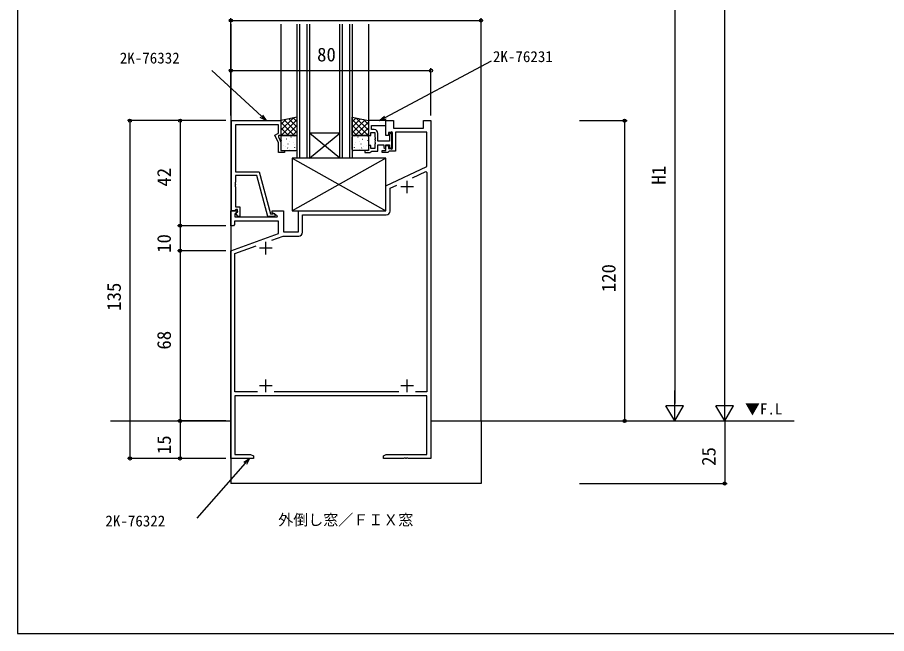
# Model space of a CAD drawing. Units: millimetres, scale not verified. Extents: x -437 to 438, y -344 to 341.
# Drawn here: x -436.7 to -89.3, y -343.7 to -97.5 of the extents above; entities that cross this region are included whole.
import ezdxf
from ezdxf.enums import TextEntityAlignment as Align

# ---------------------------------------------------------------- set-up
doc = ezdxf.new("R2010")
doc.units = ezdxf.units.MM
doc.header["$LTSCALE"] = 2
for name, color, linetype in [('0-1_USER1', 3, 'Continuous'), ('0-2_YKK_11', 7, 'Continuous'), ('0-3_YKK_12', 2, 'Continuous'), ('0-4_YKK_13', 4, 'Continuous'), ('0-6_YKK_D', 6, 'Continuous'), ('0-7_YKK_ZWAK', 7, 'Continuous')]:
    doc.layers.add(name, color=color, linetype=linetype)
doc.styles.add('ＭＳ ゴシック', font='')
doc.styles.get('ＭＳ ゴシック').set_extended_font_data('MS Gothic')

msp = doc.modelspace()

# ---------------------------------------------------------------- linework, layer by layer
at = {"layer": '0-2_YKK_11'}
for p, q in [((-280.877, -167.702), (-280.877, -162.702)), ((-278.377, -165.202), (-283.377, -165.202)), ((-337.377, -192.202), (-337.377, -187.202)), ((-334.877, -189.702), (-339.877, -189.702)), ((-337.377, -247.202), (-337.377, -242.202)), ((-280.877, -247.202), (-280.877, -242.202)), ((-334.877, -244.702), (-339.877, -244.702)), ((-278.377, -244.702), (-283.377, -244.702)), ((-284.24, -247.072), (-334.014, -247.072))]:
    msp.add_line(p, q, dxfattribs=at)
for points in [[(-271.377, -138.702), (-271.377, -273.702), (-280.419, -273.702), (-280.602, -273.582), (-281.152, -273.582), (-281.335, -273.702), (-281.419, -273.702), (-281.602, -273.582), (-282.152, -273.582), (-282.335, -273.702), (-290.377, -273.702), (-290.377, -272.702), (-289.286, -272.072), (-273.007, -272.072), (-273.007, -248.702), (-349.747, -248.702), (-349.747, -272.072), (-343.468, -272.072), (-342.377, -272.702), (-342.377, -273.702), (-351.377, -273.702), (-351.377, -190.702), (-332.377, -183.786), (-332.377, -178.832), (-349.877, -178.832), (-349.877, -180.202), (-350.377, -180.702), (-351.377, -180.702), (-351.377, -174.702), (-348.901, -174.702), (-348.741, -175.09), (-349.747, -176.096), (-349.747, -177.202), (-332.833, -177.202), (-332.712, -176.752), (-334.877, -175.502), (-334.877, -174.702), (-330.377, -174.702), (-330.377, -183.202), (-324.377, -183.202)], [(-351.177, -174.702), (-351.177, -138.702), (-331.377, -138.702), (-331.377, -144.702), (-332.377, -144.702), (-332.377, -145.202), (-331.377, -147.346), (-331.377, -150.702), (-329.877, -150.702), (-329.877, -151.502), (-332.377, -151.502), (-332.377, -147.568), (-333.798, -144.522), (-332.377, -143.702), (-332.377, -140.332), (-349.547, -140.332), (-349.547, -159.202), (-340.079, -159.202), (-335.577, -176.002), (-334.743, -176.002), (-334.554, -175.935)], [(-324.377, -183.202), (-324.377, -174.702), (-289.377, -174.702), (-289.377, -164.702), (-273.007, -157.068), (-273.007, -143.332), (-285.577, -143.332), (-285.577, -150.902), (-288.077, -150.902), (-288.377, -151.202), (-288.677, -151.502), (-290.877, -151.502), (-290.877, -150.702), (-289.377, -150.702), (-289.377, -148.702), (-288.377, -148.702), (-288.377, -149.902), (-286.777, -149.902), (-286.777, -143.502), (-288.377, -143.502), (-288.377, -144.702), (-289.377, -144.702), (-289.377, -138.702), (-286.377, -138.702), (-286.377, -141.702), (-274.377, -141.702), (-274.377, -138.702), (-271.377, -138.702)], [(-289.375, -138.702), (-296.375, -138.702), (-296.375, -144.702), (-295.375, -144.702), (-295.375, -143.502), (-293.775, -143.502), (-293.775, -145.243), (-293.655, -145.427), (-293.655, -145.977), (-293.775, -146.16), (-293.775, -146.243), (-293.655, -146.427), (-293.655, -146.977), (-293.775, -147.16), (-293.775, -147.243), (-293.655, -147.427), (-293.655, -147.977), (-293.775, -148.16), (-293.775, -149.902), (-295.375, -149.902), (-295.375, -148.702), (-296.375, -148.702), (-296.375, -150.702), (-297.875, -150.702), (-297.875, -151.502), (-295.675, -151.502), (-295.375, -151.202), (-295.075, -150.902), (-292.575, -150.902), (-292.575, -148.402), (-290.175, -148.402), (-290.175, -149.402), (-289.675, -149.902), (-289.375, -149.602), (-289.375, -148.402), (-287.975, -148.402), (-287.975, -149.302), (-286.975, -150.302), (-286.975, -148.56), (-287.095, -148.377)], [(-294.075, -142.302), (-295.175, -142.302), (-295.175, -140.632), (-289.375, -140.632), (-289.375, -138.702)], [(-287.095, -148.377), (-287.095, -147.827), (-286.975, -147.643), (-286.975, -147.56), (-287.095, -147.377), (-287.095, -146.827), (-286.975, -146.643), (-286.975, -143.102), (-287.975, -144.102), (-287.975, -146.902), (-292.575, -146.902), (-292.575, -143.802)], [(-278.724, -161.532), (-273.47, -159.082), (-273.007, -159.377), (-273.007, -247.072), (-277.514, -247.072)], [(-334.177, -177.002), (-336.551, -177.002), (-340.946, -160.602), (-349.547, -160.602), (-349.547, -163.243), (-349.667, -163.427), (-349.667, -163.977), (-349.547, -164.16), (-349.547, -164.243), (-349.667, -164.427), (-349.667, -164.977), (-349.547, -165.16), (-349.547, -173.202), (-347.777, -173.202), (-347.777, -177.002), (-348.6, -177.002), (-349.351, -175.702), (-348.777, -175.128), (-348.777, -174.202), (-349.347, -174.202), (-349.547, -174.402), (-349.847, -174.702), (-351.177, -174.702)], [(-287.747, -174.832), (-287.747, -165.74), (-285.072, -164.493)], [(-322.747, -183.332), (-322.747, -176.332), (-289.247, -176.332)], [(-335.057, -186.496), (-330.484, -184.832), (-324.247, -184.832)], [(-340.74, -247.072), (-349.747, -247.072), (-349.747, -191.843), (-341.215, -188.738)]]:
    msp.add_lwpolyline(points, dxfattribs=at)
for centre, radius, start, end in [((-294.075, -143.802), 1.5, 0, 89.99998), ((-334.177, -176.402), 0.6, 270, 128.94243), ((-289.247, -174.832), 1.5, 270, 359.99998), ((-324.247, -183.332), 1.5, 270, 359.99998)]:
    msp.add_arc(centre, radius, start, end, dxfattribs=at)
at = {"layer": '0-3_YKK_12'}
for p, q in [((-351.377, -100.202), (-351.377, -258.702)), ((-331.377, -100.202), (-331.377, -138.702)), ((-323.877, -100.202), (-323.877, -153.702)), ((-320.877, -153.702), (-320.877, -100.202)), ((-306.877, -100.202), (-306.877, -153.702)), ((-303.877, -153.702), (-303.877, -100.202)), ((-296.377, -100.202), (-296.377, -138.702)), ((-251.377, -258.702), (-251.377, -100.202)), ((-307.877, -143.702), (-319.877, -143.702)), ((-307.877, -153.702), (-319.877, -143.702)), ((-319.877, -153.702), (-307.877, -143.702)), ((-307.877, -153.702), (-319.877, -153.702)), ((-399.546, -258.702), (-351.375, -258.702)), ((-351.377, -258.702), (-351.377, -283.702)), ((-271.375, -258.702), (-126.149, -258.702)), ((-251.377, -258.702), (-251.377, -283.702)), ((-251.377, -283.702), (-351.377, -283.702))]:
    msp.add_line(p, q, dxfattribs=at)
for points in [[(-319.877, -100.202), (-319.877, -153.702), (-324.877, -153.702), (-324.877, -100.202)], [(-302.877, -100.202), (-302.877, -153.702), (-307.877, -153.702), (-307.877, -100.202)]]:
    msp.add_lwpolyline(points, dxfattribs=at)
at = {"layer": '0-4_YKK_13'}
for p, q in [((-326.524, -137.702), (-331.377, -142.555)), ((-329.352, -138.284), (-331.377, -140.31)), ((-324.877, -138.3), (-331.279, -144.702)), ((-330.067, -138.432), (-324.877, -143.622)), ((-328.206, -138.048), (-324.877, -141.377)), ((-326.344, -137.665), (-324.877, -139.132)), ((-301.41, -137.665), (-302.877, -139.132)), ((-299.548, -138.048), (-302.877, -141.377)), ((-302.877, -138.3), (-296.475, -144.702)), ((-297.687, -138.432), (-302.877, -143.622)), ((-301.23, -137.702), (-296.377, -142.555)), ((-298.402, -138.284), (-296.377, -140.31)), ((-331.377, -139.367), (-326.043, -144.702)), ((-331.377, -141.612), (-328.288, -144.702)), ((-324.877, -140.545), (-329.034, -144.702)), ((-302.877, -140.545), (-298.72, -144.702)), ((-296.377, -139.367), (-301.711, -144.702)), ((-296.377, -141.612), (-299.466, -144.702)), ((-331.377, -143.857), (-330.533, -144.702)), ((-331.377, -145.202), (-331.377, -150.202)), ((-325.377, -144.702), (-330.877, -144.702)), ((-329.698, -144.919), (-329.705, -144.911)), ((-327.249, -145.307), (-327.295, -145.219)), ((-327, -145.434), (-327.044, -145.41)), ((-324.877, -142.79), (-326.789, -144.702)), ((-325.937, -145.103), (-325.944, -145.096)), ((-324.923, -145.002), (-324.967, -144.978)), ((-324.877, -150.202), (-324.877, -145.202)), ((-302.877, -142.79), (-300.965, -144.702)), ((-302.877, -150.202), (-302.877, -145.202)), ((-302.831, -145.002), (-302.787, -144.978)), ((-302.377, -144.702), (-296.877, -144.702)), ((-301.817, -145.103), (-301.81, -145.096)), ((-300.755, -145.434), (-300.711, -145.41)), ((-300.505, -145.307), (-300.459, -145.219)), ((-298.056, -144.919), (-298.049, -144.911)), ((-296.377, -143.857), (-297.221, -144.702)), ((-296.377, -145.202), (-296.377, -150.202)), ((-331.101, -146.6), (-331.145, -146.576)), ((-330.458, -148.792), (-330.502, -148.768)), ((-329.542, -149.106), (-329.549, -149.099)), ((-329.024, -146.168), (-329.068, -146.144)), ((-328.433, -148.058), (-328.477, -148.034)), ((-327.756, -147.086), (-327.763, -147.079)), ((-326.357, -147.626), (-326.4, -147.602)), ((-325.742, -148.158), (-325.789, -148.07)), ((-325.781, -149.291), (-325.788, -149.283)), ((-302.012, -148.158), (-301.965, -148.07)), ((-301.973, -149.291), (-301.966, -149.283)), ((-301.398, -147.626), (-301.354, -147.602)), ((-299.998, -147.086), (-299.991, -147.079)), ((-299.321, -148.058), (-299.277, -148.034)), ((-298.73, -146.168), (-298.686, -146.144)), ((-298.212, -149.106), (-298.205, -149.099)), ((-297.296, -148.792), (-297.252, -148.768)), ((-296.653, -146.6), (-296.609, -146.576)), ((-330.877, -150.702), (-325.377, -150.702)), ((-329.867, -150.682), (-329.91, -150.658)), ((-328.631, -149.683), (-328.678, -149.594)), ((-327.79, -150.249), (-327.834, -150.226)), ((-325.765, -149.515), (-325.809, -149.491)), ((-296.877, -150.702), (-302.377, -150.702)), ((-301.989, -149.515), (-301.945, -149.491)), ((-299.964, -150.249), (-299.92, -150.226)), ((-299.123, -149.683), (-299.076, -149.594)), ((-297.888, -150.682), (-297.844, -150.658)), ((-289.377, -153.702), (-326.877, -174.702)), ((-326.877, -153.702), (-289.377, -174.702))]:
    msp.add_line(p, q, dxfattribs=at)
for points in [[(-324.877, -137.362), (-331.377, -138.702), (-331.377, -144.702), (-324.877, -144.702)], [(-302.877, -137.362), (-296.377, -138.702), (-296.377, -144.702), (-302.877, -144.702)], [(-326.877, -174.702), (-289.377, -174.702), (-289.377, -153.702), (-326.877, -153.702)]]:
    msp.add_lwpolyline(points, close=True, dxfattribs=at)
for centre, start, end in [((-330.877, -145.202), 90, 180), ((-325.377, -145.202), 0, 90), ((-302.377, -145.202), 90, 180), ((-296.877, -145.202), 0, 90), ((-330.877, -150.202), 180, 270), ((-325.377, -150.202), 270, 0), ((-302.377, -150.202), 180, 270), ((-296.877, -150.202), 270, 0)]:
    msp.add_arc(centre, 0.5, start, end, dxfattribs=at)
at = {"layer": '0-6_YKK_D'}
for p, q in [((-153.977, -251.702), (-153.977, 199.3)), ((-173.977, -65.702), (-173.977, -251.702)), ((-351.377, -136.702), (-351.377, -97.702)), ((-351.377, -98.702), (-251.377, -98.702)), ((-251.377, -136.702), (-251.377, -97.702)), ((-351.377, -136.702), (-351.377, -117.702)), ((-271.377, -136.702), (-271.377, -117.702)), ((-351.377, -118.702), (-271.377, -118.702)), ((-353.377, -138.702), (-392.7, -138.702)), ((-391.7, -138.702), (-391.7, -273.702)), ((-353.377, -138.702), (-372.7, -138.702)), ((-371.7, -138.702), (-371.7, -180.702)), ((-211.977, -138.702), (-192.977, -138.702)), ((-193.977, -138.702), (-193.977, -258.702)), ((-353.377, -180.702), (-372.7, -180.702)), ((-353.377, -180.702), (-372.7, -180.702)), ((-371.7, -180.702), (-371.7, -190.702)), ((-353.377, -190.702), (-372.7, -190.702)), ((-353.377, -190.702), (-372.7, -190.702)), ((-371.7, -190.702), (-371.7, -258.702)), ((-173.977, -258.702), (-173.977, -246.577)), ((-153.977, -258.702), (-153.977, -246.577)), ((-173.977, -258.702), (-177.477, -252.639)), ((-170.477, -252.639), (-177.477, -252.639)), ((-173.977, -258.702), (-170.477, -252.639)), ((-153.977, -258.702), (-157.477, -252.639)), ((-150.477, -252.639), (-157.477, -252.639)), ((-153.977, -258.702), (-150.477, -252.639)), ((-353.377, -258.702), (-372.7, -258.702)), ((-353.377, -258.702), (-372.7, -258.702)), ((-371.7, -258.702), (-371.7, -273.702)), ((-211.977, -258.702), (-172.977, -258.702)), ((-211.977, -258.702), (-192.977, -258.702)), ((-211.977, -258.702), (-152.977, -258.702)), ((-153.977, -258.702), (-153.977, -283.702)), ((-353.377, -273.702), (-392.7, -273.702)), ((-353.377, -273.702), (-372.7, -273.702)), ((-211.977, -283.702), (-152.977, -283.702))]:
    msp.add_line(p, q, dxfattribs=at)
for points in [[(-291.91, -138.702), (-289.659, -137.504), (-247.147, -114.877)], [(-337.317, -138.702), (-339.189, -136.97), (-358.942, -118.702)], [(-338.725, -136.469), (-337.317, -138.702), (-339.653, -137.472)], [(-289.338, -138.107), (-291.91, -138.702), (-289.98, -136.9)], [(-343.974, -273.702), (-345.657, -275.617), (-364.981, -297.61)], [(-346.17, -275.166), (-343.974, -273.702), (-345.144, -276.068)]]:
    msp.add_lwpolyline(points, dxfattribs=at)
for centre in [(-351.377, -98.702), (-251.377, -98.702), (-351.377, -118.702), (-271.377, -118.702), (-391.7, -138.702), (-371.7, -138.702), (-193.977, -138.702), (-371.7, -180.702), (-371.7, -180.702), (-371.7, -190.702), (-371.7, -190.702), (-371.7, -258.702), (-371.7, -258.702), (-193.977, -258.702), (-391.7, -273.702), (-371.7, -273.702), (-153.977, -283.702)]:
    msp.add_circle(centre, 0.637, dxfattribs=at)
at = {"layer": '0-7_YKK_ZWAK'}
msp.add_line((-436.7, 306.3), (-436.7, -343.7), dxfattribs=at)
msp.add_lwpolyline([(-436.7, -343.7), (438.3, -343.7), (438.3, 306.3)], dxfattribs=at)

# ---------------------------------------------------------------- texts
at = {"layer": '0-1_USER1', "style": 'ＭＳ ゴシック'}
for s, p in [('▼F.L', (-145.892, -257.443)), ('外倒し窓／ＦＩＸ窓', (-332.446, -301.745))]:
    msp.add_text(s, height=4.399, dxfattribs=at).set_placement(p, align=Align.BOTTOM_LEFT)
at = {"layer": '0-6_YKK_D', "style": 'ＭＳ ゴシック'}
for s, height, p in [('80', 5.499, (-316.896, -116.702)), ('2K-76231', 4.399, (-246.615, -116.635)), ('2K-76332', 4.399, (-395.76, -117.202)), ('2K-76322', 4.399, (-401.533, -302.202))]:
    msp.add_text(s, height=height, dxfattribs=at).set_placement(p, align=Align.BOTTOM_LEFT)
for s, p in [('42', (-373.7, -165.071)), ('H1', (-175.977, -164.284)), ('10', (-373.7, -191.54)), ('120', (-195.977, -207.267)), ('135', (-393.7, -214.682)), ('68', (-373.7, -230.199)), ('15', (-373.7, -271.954)), ('25', (-155.977, -276.656))]:
    msp.add_text(s, height=5.499, rotation=90, dxfattribs=at).set_placement(p, align=Align.BOTTOM_LEFT)

doc.saveas('drawing.dxf')
